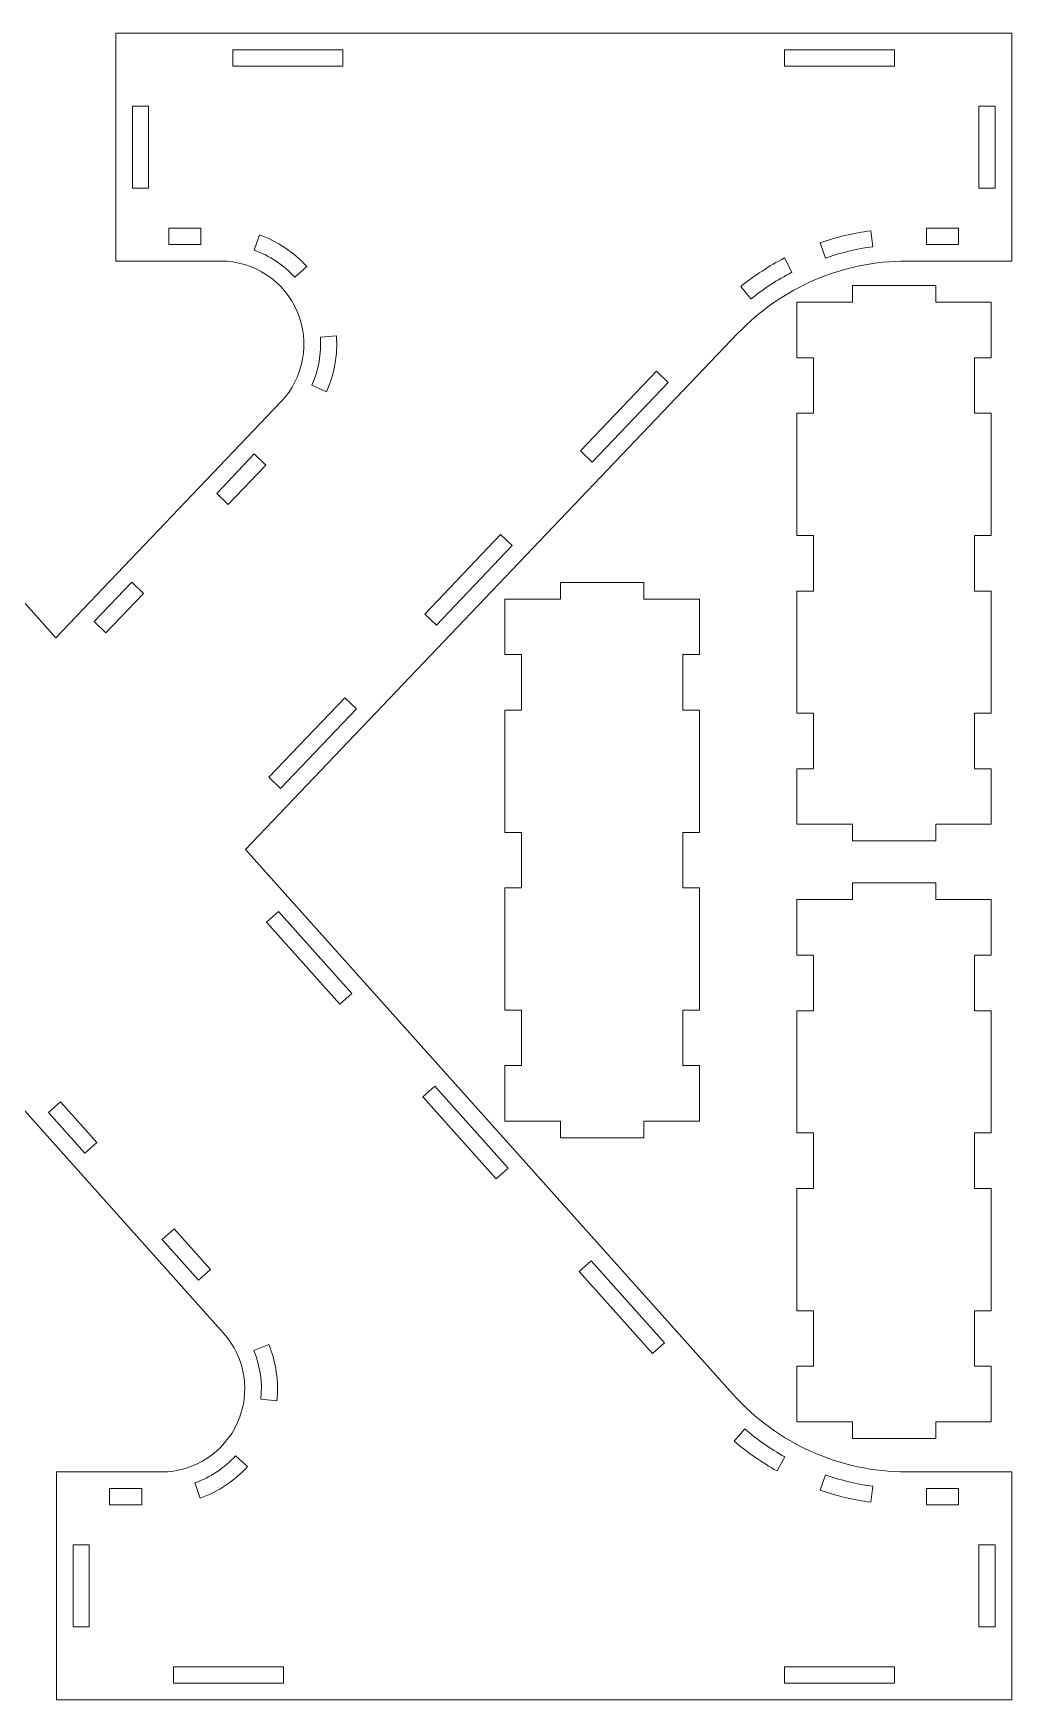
# Model space of a CAD drawing. Header units: millimetres. Extents: x -357 to 357, y -682 to 682.
# Drawn here: x 174.3 to 350.4, y -475.9 to -175.9 of the extents above; entities that cross this region are included whole.
import ezdxf

# ---------------------------------------------------------------- set-up
doc = ezdxf.new("R2010")
doc.units = ezdxf.units.MM
doc.header["$MEASUREMENT"] = 0
doc.layers.add('Camada 1', color=7, linetype='Continuous')

msp = doc.modelspace()

# ---------------------------------------------------------------- linework, layer by layer
at = {"layer": 'Camada 1', "color": 250, "lineweight": 20}
for points, knots in [([(170.2093, -367.0483), (170.2093, -367.0483), (129.6944, -409.4988), (129.6944, -409.4988), (129.6944, -409.4988), (125.5678, -413.8225), (124.4037, -420.2617), (126.7553, -425.7566), (126.7553, -425.7566), (129.1172, -431.2759), (134.542, -434.8551), (140.5455, -434.8551), (140.5455, -434.8551), (140.5455, -434.8551), (159.4418, -434.8551), (159.4418, -434.8551), (159.4418, -434.8551), (159.4418, -434.8551), (159.4418, -475.8551), (159.4418, -475.8551), (159.4418, -475.8551), (159.4418, -475.8551), (-1.8755, -475.8551), (-1.8755, -475.8551), (-1.8755, -475.8551), (-1.8755, -475.8551), (-1.8755, -434.8551), (-1.8755, -434.8551), (-1.8755, -434.8551), (-1.8755, -434.8551), (17.0208, -434.8551), (17.0208, -434.8551), (17.0208, -434.8551), (28.4993, -434.8551), (39.4789, -430.1564), (47.4039, -421.8528), (47.4039, -421.8528), (47.4039, -421.8528), (136.0931, -328.9267), (136.0931, -328.9267), (136.0931, -328.9267), (136.0931, -328.9267), (48.3179, -230.8463), (48.3179, -230.8463), (48.3179, -230.8463), (40.3507, -221.9437), (28.9679, -216.8551), (17.0208, -216.8551), (17.0208, -216.8551), (17.0208, -216.8551), (-1.8755, -216.8551), (-1.8755, -216.8551), (-1.8755, -216.8551), (-1.8755, -216.8551), (-1.8755, -175.8551), (-1.8755, -175.8551), (-1.8755, -175.8551), (-1.8755, -175.8551), (170.1072, -175.8551), (170.1072, -175.8551), (170.1072, -175.8551), (170.1072, -175.8551), (170.1072, -216.8551), (170.1072, -216.8551), (170.1072, -216.8551), (170.1072, -216.8551), (151.2109, -216.8551), (151.2109, -216.8551), (151.2109, -216.8551), (145.2948, -216.8551), (139.9315, -220.3322), (137.517, -225.7332), (137.517, -225.7332), (135.1071, -231.124), (136.0956, -237.4581), (140.0334, -241.8583), (140.0334, -241.8583), (140.0334, -241.8583), (178.3397, -284.6619), (178.3397, -284.6619), (178.3397, -284.6619), (178.3397, -284.6619), (218.8546, -242.2114), (218.8546, -242.2114), (218.8546, -242.2114), (222.9812, -237.8877), (224.1452, -231.4486), (221.7937, -225.9537), (221.7937, -225.9537), (219.4318, -220.4344), (214.007, -216.8551), (208.0035, -216.8551), (208.0035, -216.8551), (208.0035, -216.8551), (189.1072, -216.8551), (189.1072, -216.8551), (189.1072, -216.8551), (189.1072, -216.8551), (189.1072, -175.8551), (189.1072, -175.8551), (189.1072, -175.8551), (189.1072, -175.8551), (350.4245, -175.8551), (350.4245, -175.8551), (350.4245, -175.8551), (350.4245, -175.8551), (350.4245, -216.8551), (350.4245, -216.8551), (350.4245, -216.8551), (350.4245, -216.8551), (331.5282, -216.8551), (331.5282, -216.8551), (331.5282, -216.8551), (320.0497, -216.8551), (309.0701, -221.5538), (301.1451, -229.8574), (301.1451, -229.8574), (301.1451, -229.8574), (212.4559, -322.7835), (212.4559, -322.7835), (212.4559, -322.7835), (212.4559, -322.7835), (300.2311, -420.8639), (300.2311, -420.8639), (300.2311, -420.8639), (308.1983, -429.7665), (319.5811, -434.8551), (331.5282, -434.8551), (331.5282, -434.8551), (331.5282, -434.8551), (350.4245, -434.8551), (350.4245, -434.8551), (350.4245, -434.8551), (350.4245, -434.8551), (350.4245, -475.8551), (350.4245, -475.8551), (350.4245, -475.8551), (350.4245, -475.8551), (178.4418, -475.8551), (178.4418, -475.8551), (178.4418, -475.8551), (178.4418, -475.8551), (178.4418, -434.8551), (178.4418, -434.8551), (178.4418, -434.8551), (178.4418, -434.8551), (197.3381, -434.8551), (197.3381, -434.8551), (197.3381, -434.8551), (203.2543, -434.8551), (208.6175, -431.378), (211.032, -425.9769), (211.032, -425.9769), (213.4419, -420.5862), (212.4535, -414.2522), (208.5157, -409.852), (208.5157, -409.852), (208.5157, -409.852), (170.2093, -367.0483), (170.2093, -367.0483)], [0, 0, 0, 0, 0.02439024, 0.02439024, 0.02439024, 0.02439024, 0.04878049, 0.04878049, 0.04878049, 0.04878049, 0.07317073, 0.07317073, 0.07317073, 0.07317073, 0.09756098, 0.09756098, 0.09756098, 0.09756098, 0.12195122, 0.12195122, 0.12195122, 0.12195122, 0.14634146, 0.14634146, 0.14634146, 0.14634146, 0.17073171, 0.17073171, 0.17073171, 0.17073171, 0.19512195, 0.19512195, 0.19512195, 0.19512195, 0.2195122, 0.2195122, 0.2195122, 0.2195122, 0.24390244, 0.24390244, 0.24390244, 0.24390244, 0.26829268, 0.26829268, 0.26829268, 0.26829268, 0.29268293, 0.29268293, 0.29268293, 0.29268293, 0.31707317, 0.31707317, 0.31707317, 0.31707317, 0.34146341, 0.34146341, 0.34146341, 0.34146341, 0.36585366, 0.36585366, 0.36585366, 0.36585366, 0.3902439, 0.3902439, 0.3902439, 0.3902439, 0.41463415, 0.41463415, 0.41463415, 0.41463415, 0.43902439, 0.43902439, 0.43902439, 0.43902439, 0.46341463, 0.46341463, 0.46341463, 0.46341463, 0.48780488, 0.48780488, 0.48780488, 0.48780488, 0.51219512, 0.51219512, 0.51219512, 0.51219512, 0.53658537, 0.53658537, 0.53658537, 0.53658537, 0.56097561, 0.56097561, 0.56097561, 0.56097561, 0.58536585, 0.58536585, 0.58536585, 0.58536585, 0.6097561, 0.6097561, 0.6097561, 0.6097561, 0.63414634, 0.63414634, 0.63414634, 0.63414634, 0.65853659, 0.65853659, 0.65853659, 0.65853659, 0.68292683, 0.68292683, 0.68292683, 0.68292683, 0.70731707, 0.70731707, 0.70731707, 0.70731707, 0.73170732, 0.73170732, 0.73170732, 0.73170732, 0.75609756, 0.75609756, 0.75609756, 0.75609756, 0.7804878, 0.7804878, 0.7804878, 0.7804878, 0.80487805, 0.80487805, 0.80487805, 0.80487805, 0.82926829, 0.82926829, 0.82926829, 0.82926829, 0.85365854, 0.85365854, 0.85365854, 0.85365854, 0.87804878, 0.87804878, 0.87804878, 0.87804878, 0.90243902, 0.90243902, 0.90243902, 0.90243902, 0.92682927, 0.92682927, 0.92682927, 0.92682927, 0.95121951, 0.95121951, 0.95121951, 0.95121951, 1, 1, 1, 1]), ([(210.2072, -178.8551), (210.2072, -178.8551), (210.2072, -181.7551), (210.2072, -181.7551), (210.2072, -181.7551), (210.2072, -181.7551), (230.0072, -181.7551), (230.0072, -181.7551), (230.0072, -181.7551), (230.0072, -181.7551), (230.0072, -178.8551), (230.0072, -178.8551), (230.0072, -178.8551), (230.0072, -178.8551), (210.2072, -178.8551), (210.2072, -178.8551)], [0, 0, 0, 0, 0.2, 0.2, 0.2, 0.2, 0.4, 0.4, 0.4, 0.4, 0.6, 0.6, 0.6, 0.6, 1, 1, 1, 1]), ([(309.5245, -178.8551), (309.5245, -178.8551), (309.5245, -181.7551), (309.5245, -181.7551), (309.5245, -181.7551), (309.5245, -181.7551), (329.3245, -181.7551), (329.3245, -181.7551), (329.3245, -181.7551), (329.3245, -181.7551), (329.3245, -178.8551), (329.3245, -178.8551), (329.3245, -178.8551), (329.3245, -178.8551), (309.5245, -178.8551), (309.5245, -178.8551)], [0, 0, 0, 0, 0.2, 0.2, 0.2, 0.2, 0.4, 0.4, 0.4, 0.4, 0.6, 0.6, 0.6, 0.6, 1, 1, 1, 1]), ([(192.1072, -203.7551), (192.1072, -203.7551), (195.0072, -203.7551), (195.0072, -203.7551), (195.0072, -203.7551), (195.0072, -203.7551), (195.0072, -188.9551), (195.0072, -188.9551), (195.0072, -188.9551), (195.0072, -188.9551), (192.1072, -188.9551), (192.1072, -188.9551), (192.1072, -188.9551), (192.1072, -188.9551), (192.1072, -203.7551), (192.1072, -203.7551)], [0, 0, 0, 0, 0.2, 0.2, 0.2, 0.2, 0.4, 0.4, 0.4, 0.4, 0.6, 0.6, 0.6, 0.6, 1, 1, 1, 1]), ([(347.4245, -188.9551), (347.4245, -188.9551), (344.5245, -188.9551), (344.5245, -188.9551), (344.5245, -188.9551), (344.5245, -188.9551), (344.5245, -203.7551), (344.5245, -203.7551), (344.5245, -203.7551), (344.5245, -203.7551), (347.4245, -203.7551), (347.4245, -203.7551), (347.4245, -203.7551), (347.4245, -203.7551), (347.4245, -188.9551), (347.4245, -188.9551)], [0, 0, 0, 0, 0.2, 0.2, 0.2, 0.2, 0.4, 0.4, 0.4, 0.4, 0.6, 0.6, 0.6, 0.6, 1, 1, 1, 1]), ([(204.4553, -213.8551), (204.4553, -213.8551), (204.4553, -210.9551), (204.4553, -210.9551), (204.4553, -210.9551), (204.4553, -210.9551), (198.6553, -210.9551), (198.6553, -210.9551), (198.6553, -210.9551), (198.6553, -210.9551), (198.6553, -213.8551), (198.6553, -213.8551), (198.6553, -213.8551), (198.6553, -213.8551), (204.4553, -213.8551), (204.4553, -213.8551)], [0, 0, 0, 0, 0.2, 0.2, 0.2, 0.2, 0.4, 0.4, 0.4, 0.4, 0.6, 0.6, 0.6, 0.6, 1, 1, 1, 1]), ([(221.3436, -219.7695), (221.3436, -219.7695), (223.5032, -217.8348), (223.5032, -217.8348), (223.5032, -217.8348), (221.1749, -215.2609), (218.2394, -213.3057), (214.967, -212.1493), (214.967, -212.1493), (214.967, -212.1493), (214.0139, -214.8883), (214.0139, -214.8883), (214.0139, -214.8883), (216.8211, -215.8834), (219.3426, -217.5615), (221.3436, -219.7695)], [0, 0, 0, 0, 0.2, 0.2, 0.2, 0.2, 0.4, 0.4, 0.4, 0.4, 0.6, 0.6, 0.6, 0.6, 1, 1, 1, 1]), ([(325.4426, -214.2691), (325.4426, -214.2691), (325.0567, -211.3943), (325.0567, -211.3943), (325.0567, -211.3943), (321.9524, -211.8176), (318.8928, -212.5456), (315.9305, -213.5658), (315.9305, -213.5658), (315.9305, -213.5658), (316.8807, -216.3063), (316.8807, -216.3063), (316.8807, -216.3063), (319.6501, -215.3529), (322.5171, -214.6684), (325.4426, -214.2691)], [0, 0, 0, 0, 0.2, 0.2, 0.2, 0.2, 0.4, 0.4, 0.4, 0.4, 0.6, 0.6, 0.6, 0.6, 1, 1, 1, 1]), ([(340.8764, -213.8551), (340.8764, -213.8551), (340.8764, -210.9551), (340.8764, -210.9551), (340.8764, -210.9551), (340.8764, -210.9551), (335.0764, -210.9551), (335.0764, -210.9551), (335.0764, -210.9551), (335.0764, -210.9551), (335.0764, -213.8551), (335.0764, -213.8551), (335.0764, -213.8551), (335.0764, -213.8551), (340.8764, -213.8551), (340.8764, -213.8551)], [0, 0, 0, 0, 0.2, 0.2, 0.2, 0.2, 0.4, 0.4, 0.4, 0.4, 0.6, 0.6, 0.6, 0.6, 1, 1, 1, 1]), ([(310.8611, -218.8823), (310.8611, -218.8823), (309.5347, -216.3029), (309.5347, -216.3029), (309.5347, -216.3029), (306.7515, -217.7414), (304.1124, -219.4521), (301.6629, -221.4055), (301.6629, -221.4055), (301.6629, -221.4055), (303.4761, -223.6695), (303.4761, -223.6695), (303.4761, -223.6695), (305.7848, -221.8289), (308.2593, -220.2273), (310.8611, -218.8823)], [0, 0, 0, 0, 0.2, 0.2, 0.2, 0.2, 0.4, 0.4, 0.4, 0.4, 0.6, 0.6, 0.6, 0.6, 1, 1, 1, 1]), ([(346.7533, -224.2616), (346.7533, -224.2616), (336.7533, -224.2616), (336.7533, -224.2616), (336.7533, -224.2616), (336.7533, -224.2616), (336.7533, -221.2616), (336.7533, -221.2616), (336.7533, -221.2616), (336.7533, -221.2616), (321.7533, -221.2616), (321.7533, -221.2616), (321.7533, -221.2616), (321.7533, -221.2616), (321.7533, -224.2616), (321.7533, -224.2616), (321.7533, -224.2616), (321.7533, -224.2616), (311.7533, -224.2616), (311.7533, -224.2616), (311.7533, -224.2616), (311.7533, -224.2616), (311.7533, -234.2616), (311.7533, -234.2616), (311.7533, -234.2616), (311.7533, -234.2616), (314.7533, -234.2616), (314.7533, -234.2616), (314.7533, -234.2616), (314.7533, -234.2616), (314.7533, -244.2616), (314.7533, -244.2616), (314.7533, -244.2616), (314.7533, -244.2616), (311.7533, -244.2616), (311.7533, -244.2616), (311.7533, -244.2616), (311.7533, -244.2616), (311.7533, -266.2616), (311.7533, -266.2616), (311.7533, -266.2616), (311.7533, -266.2616), (314.7533, -266.2616), (314.7533, -266.2616), (314.7533, -266.2616), (314.7533, -266.2616), (314.7533, -276.2616), (314.7533, -276.2616), (314.7533, -276.2616), (314.7533, -276.2616), (311.7533, -276.2616), (311.7533, -276.2616), (311.7533, -276.2616), (311.7533, -276.2616), (311.7533, -298.2616), (311.7533, -298.2616), (311.7533, -298.2616), (311.7533, -298.2616), (314.7533, -298.2616), (314.7533, -298.2616), (314.7533, -298.2616), (314.7533, -298.2616), (314.7533, -308.2616), (314.7533, -308.2616), (314.7533, -308.2616), (314.7533, -308.2616), (311.7533, -308.2616), (311.7533, -308.2616), (311.7533, -308.2616), (311.7533, -308.2616), (311.7533, -318.2616), (311.7533, -318.2616), (311.7533, -318.2616), (311.7533, -318.2616), (321.7533, -318.2616), (321.7533, -318.2616), (321.7533, -318.2616), (321.7533, -318.2616), (321.7533, -321.2616), (321.7533, -321.2616), (321.7533, -321.2616), (321.7533, -321.2616), (336.7533, -321.2616), (336.7533, -321.2616), (336.7533, -321.2616), (336.7533, -321.2616), (336.7533, -318.2616), (336.7533, -318.2616), (336.7533, -318.2616), (336.7533, -318.2616), (346.7533, -318.2616), (346.7533, -318.2616), (346.7533, -318.2616), (346.7533, -318.2616), (346.7533, -308.2616), (346.7533, -308.2616), (346.7533, -308.2616), (346.7533, -308.2616), (343.7533, -308.2616), (343.7533, -308.2616), (343.7533, -308.2616), (343.7533, -308.2616), (343.7533, -298.2616), (343.7533, -298.2616), (343.7533, -298.2616), (343.7533, -298.2616), (346.7533, -298.2616), (346.7533, -298.2616), (346.7533, -298.2616), (346.7533, -298.2616), (346.7533, -276.2616), (346.7533, -276.2616), (346.7533, -276.2616), (346.7533, -276.2616), (343.7533, -276.2616), (343.7533, -276.2616), (343.7533, -276.2616), (343.7533, -276.2616), (343.7533, -266.2616), (343.7533, -266.2616), (343.7533, -266.2616), (343.7533, -266.2616), (346.7533, -266.2616), (346.7533, -266.2616), (346.7533, -266.2616), (346.7533, -266.2616), (346.7533, -244.2616), (346.7533, -244.2616), (346.7533, -244.2616), (346.7533, -244.2616), (343.7533, -244.2616), (343.7533, -244.2616), (343.7533, -244.2616), (343.7533, -244.2616), (343.7533, -234.2616), (343.7533, -234.2616), (343.7533, -234.2616), (343.7533, -234.2616), (346.7533, -234.2616), (346.7533, -234.2616), (346.7533, -234.2616), (346.7533, -234.2616), (346.7533, -224.2616), (346.7533, -224.2616)], [0, 0, 0, 0, 0.02702703, 0.02702703, 0.02702703, 0.02702703, 0.05405405, 0.05405405, 0.05405405, 0.05405405, 0.08108108, 0.08108108, 0.08108108, 0.08108108, 0.10810811, 0.10810811, 0.10810811, 0.10810811, 0.13513514, 0.13513514, 0.13513514, 0.13513514, 0.16216216, 0.16216216, 0.16216216, 0.16216216, 0.18918919, 0.18918919, 0.18918919, 0.18918919, 0.21621622, 0.21621622, 0.21621622, 0.21621622, 0.24324324, 0.24324324, 0.24324324, 0.24324324, 0.27027027, 0.27027027, 0.27027027, 0.27027027, 0.2972973, 0.2972973, 0.2972973, 0.2972973, 0.32432432, 0.32432432, 0.32432432, 0.32432432, 0.35135135, 0.35135135, 0.35135135, 0.35135135, 0.37837838, 0.37837838, 0.37837838, 0.37837838, 0.40540541, 0.40540541, 0.40540541, 0.40540541, 0.43243243, 0.43243243, 0.43243243, 0.43243243, 0.45945946, 0.45945946, 0.45945946, 0.45945946, 0.48648649, 0.48648649, 0.48648649, 0.48648649, 0.51351351, 0.51351351, 0.51351351, 0.51351351, 0.54054054, 0.54054054, 0.54054054, 0.54054054, 0.56756757, 0.56756757, 0.56756757, 0.56756757, 0.59459459, 0.59459459, 0.59459459, 0.59459459, 0.62162162, 0.62162162, 0.62162162, 0.62162162, 0.64864865, 0.64864865, 0.64864865, 0.64864865, 0.67567568, 0.67567568, 0.67567568, 0.67567568, 0.7027027, 0.7027027, 0.7027027, 0.7027027, 0.72972973, 0.72972973, 0.72972973, 0.72972973, 0.75675676, 0.75675676, 0.75675676, 0.75675676, 0.78378378, 0.78378378, 0.78378378, 0.78378378, 0.81081081, 0.81081081, 0.81081081, 0.81081081, 0.83783784, 0.83783784, 0.83783784, 0.83783784, 0.86486486, 0.86486486, 0.86486486, 0.86486486, 0.89189189, 0.89189189, 0.89189189, 0.89189189, 0.91891892, 0.91891892, 0.91891892, 0.91891892, 0.94594595, 0.94594595, 0.94594595, 0.94594595, 1, 1, 1, 1]), ([(224.427, -239.2215), (224.427, -239.2215), (227.0666, -240.423), (227.0666, -240.423), (227.0666, -240.423), (228.4842, -237.2681), (229.1006, -233.7719), (228.8472, -230.3225), (228.8472, -230.3225), (228.8472, -230.3225), (225.9565, -230.5489), (225.9565, -230.5489), (225.9565, -230.5489), (226.1721, -233.5208), (225.6454, -236.5038), (224.427, -239.2215)], [0, 0, 0, 0, 0.2, 0.2, 0.2, 0.2, 0.4, 0.4, 0.4, 0.4, 0.6, 0.6, 0.6, 0.6, 1, 1, 1, 1]), ([(288.5495, -238.7095), (288.5495, -238.7095), (286.4517, -236.7073), (286.4517, -236.7073), (286.4517, -236.7073), (286.4517, -236.7073), (272.7813, -251.0307), (272.7813, -251.0307), (272.7813, -251.0307), (272.7813, -251.0307), (274.8792, -253.0329), (274.8792, -253.0329), (274.8792, -253.0329), (274.8792, -253.0329), (288.5495, -238.7095), (288.5495, -238.7095)], [0, 0, 0, 0, 0.2, 0.2, 0.2, 0.2, 0.4, 0.4, 0.4, 0.4, 0.6, 0.6, 0.6, 0.6, 1, 1, 1, 1]), ([(207.2854, -258.6785), (207.2854, -258.6785), (209.3832, -260.6807), (209.3832, -260.6807), (209.3832, -260.6807), (209.3832, -260.6807), (216.1494, -253.5913), (216.1494, -253.5913), (216.1494, -253.5913), (216.1494, -253.5913), (214.0515, -251.5892), (214.0515, -251.5892), (214.0515, -251.5892), (214.0515, -251.5892), (207.2854, -258.6785), (207.2854, -258.6785)], [0, 0, 0, 0, 0.2, 0.2, 0.2, 0.2, 0.4, 0.4, 0.4, 0.4, 0.6, 0.6, 0.6, 0.6, 1, 1, 1, 1]), ([(260.5083, -268.0903), (260.5083, -268.0903), (258.4105, -266.0881), (258.4105, -266.0881), (258.4105, -266.0881), (258.4105, -266.0881), (244.7401, -280.4115), (244.7401, -280.4115), (244.7401, -280.4115), (244.7401, -280.4115), (246.838, -282.4138), (246.838, -282.4138), (246.838, -282.4138), (246.838, -282.4138), (260.5083, -268.0903), (260.5083, -268.0903)], [0, 0, 0, 0, 0.2, 0.2, 0.2, 0.2, 0.4, 0.4, 0.4, 0.4, 0.6, 0.6, 0.6, 0.6, 1, 1, 1, 1]), ([(185.2421, -281.7749), (185.2421, -281.7749), (187.3399, -283.7771), (187.3399, -283.7771), (187.3399, -283.7771), (187.3399, -283.7771), (194.1061, -276.6877), (194.1061, -276.6877), (194.1061, -276.6877), (194.1061, -276.6877), (192.0083, -274.6855), (192.0083, -274.6855), (192.0083, -274.6855), (192.0083, -274.6855), (185.2421, -281.7749), (185.2421, -281.7749)], [0, 0, 0, 0, 0.2, 0.2, 0.2, 0.2, 0.4, 0.4, 0.4, 0.4, 0.6, 0.6, 0.6, 0.6, 1, 1, 1, 1]), ([(294.1922, -277.706), (294.1922, -277.706), (284.1922, -277.706), (284.1922, -277.706), (284.1922, -277.706), (284.1922, -277.706), (284.1922, -274.706), (284.1922, -274.706), (284.1922, -274.706), (284.1922, -274.706), (269.1922, -274.706), (269.1922, -274.706), (269.1922, -274.706), (269.1922, -274.706), (269.1922, -277.706), (269.1922, -277.706), (269.1922, -277.706), (269.1922, -277.706), (259.1922, -277.706), (259.1922, -277.706), (259.1922, -277.706), (259.1922, -277.706), (259.1922, -287.706), (259.1922, -287.706), (259.1922, -287.706), (259.1922, -287.706), (262.1922, -287.706), (262.1922, -287.706), (262.1922, -287.706), (262.1922, -287.706), (262.1922, -297.706), (262.1922, -297.706), (262.1922, -297.706), (262.1922, -297.706), (259.1922, -297.706), (259.1922, -297.706), (259.1922, -297.706), (259.1922, -297.706), (259.1922, -319.706), (259.1922, -319.706), (259.1922, -319.706), (259.1922, -319.706), (262.1922, -319.706), (262.1922, -319.706), (262.1922, -319.706), (262.1922, -319.706), (262.1922, -329.706), (262.1922, -329.706), (262.1922, -329.706), (262.1922, -329.706), (259.1922, -329.706), (259.1922, -329.706), (259.1922, -329.706), (259.1922, -329.706), (259.1922, -351.706), (259.1922, -351.706), (259.1922, -351.706), (259.1922, -351.706), (262.1922, -351.706), (262.1922, -351.706), (262.1922, -351.706), (262.1922, -351.706), (262.1922, -361.706), (262.1922, -361.706), (262.1922, -361.706), (262.1922, -361.706), (259.1922, -361.706), (259.1922, -361.706), (259.1922, -361.706), (259.1922, -361.706), (259.1922, -371.706), (259.1922, -371.706), (259.1922, -371.706), (259.1922, -371.706), (269.1922, -371.706), (269.1922, -371.706), (269.1922, -371.706), (269.1922, -371.706), (269.1922, -374.706), (269.1922, -374.706), (269.1922, -374.706), (269.1922, -374.706), (284.1922, -374.706), (284.1922, -374.706), (284.1922, -374.706), (284.1922, -374.706), (284.1922, -371.706), (284.1922, -371.706), (284.1922, -371.706), (284.1922, -371.706), (294.1922, -371.706), (294.1922, -371.706), (294.1922, -371.706), (294.1922, -371.706), (294.1922, -361.706), (294.1922, -361.706), (294.1922, -361.706), (294.1922, -361.706), (291.1922, -361.706), (291.1922, -361.706), (291.1922, -361.706), (291.1922, -361.706), (291.1922, -351.706), (291.1922, -351.706), (291.1922, -351.706), (291.1922, -351.706), (294.1922, -351.706), (294.1922, -351.706), (294.1922, -351.706), (294.1922, -351.706), (294.1922, -329.706), (294.1922, -329.706), (294.1922, -329.706), (294.1922, -329.706), (291.1922, -329.706), (291.1922, -329.706), (291.1922, -329.706), (291.1922, -329.706), (291.1922, -319.706), (291.1922, -319.706), (291.1922, -319.706), (291.1922, -319.706), (294.1922, -319.706), (294.1922, -319.706), (294.1922, -319.706), (294.1922, -319.706), (294.1922, -297.706), (294.1922, -297.706), (294.1922, -297.706), (294.1922, -297.706), (291.1922, -297.706), (291.1922, -297.706), (291.1922, -297.706), (291.1922, -297.706), (291.1922, -287.706), (291.1922, -287.706), (291.1922, -287.706), (291.1922, -287.706), (294.1922, -287.706), (294.1922, -287.706), (294.1922, -287.706), (294.1922, -287.706), (294.1922, -277.706), (294.1922, -277.706)], [0, 0, 0, 0, 0.02702703, 0.02702703, 0.02702703, 0.02702703, 0.05405405, 0.05405405, 0.05405405, 0.05405405, 0.08108108, 0.08108108, 0.08108108, 0.08108108, 0.10810811, 0.10810811, 0.10810811, 0.10810811, 0.13513514, 0.13513514, 0.13513514, 0.13513514, 0.16216216, 0.16216216, 0.16216216, 0.16216216, 0.18918919, 0.18918919, 0.18918919, 0.18918919, 0.21621622, 0.21621622, 0.21621622, 0.21621622, 0.24324324, 0.24324324, 0.24324324, 0.24324324, 0.27027027, 0.27027027, 0.27027027, 0.27027027, 0.2972973, 0.2972973, 0.2972973, 0.2972973, 0.32432432, 0.32432432, 0.32432432, 0.32432432, 0.35135135, 0.35135135, 0.35135135, 0.35135135, 0.37837838, 0.37837838, 0.37837838, 0.37837838, 0.40540541, 0.40540541, 0.40540541, 0.40540541, 0.43243243, 0.43243243, 0.43243243, 0.43243243, 0.45945946, 0.45945946, 0.45945946, 0.45945946, 0.48648649, 0.48648649, 0.48648649, 0.48648649, 0.51351351, 0.51351351, 0.51351351, 0.51351351, 0.54054054, 0.54054054, 0.54054054, 0.54054054, 0.56756757, 0.56756757, 0.56756757, 0.56756757, 0.59459459, 0.59459459, 0.59459459, 0.59459459, 0.62162162, 0.62162162, 0.62162162, 0.62162162, 0.64864865, 0.64864865, 0.64864865, 0.64864865, 0.67567568, 0.67567568, 0.67567568, 0.67567568, 0.7027027, 0.7027027, 0.7027027, 0.7027027, 0.72972973, 0.72972973, 0.72972973, 0.72972973, 0.75675676, 0.75675676, 0.75675676, 0.75675676, 0.78378378, 0.78378378, 0.78378378, 0.78378378, 0.81081081, 0.81081081, 0.81081081, 0.81081081, 0.83783784, 0.83783784, 0.83783784, 0.83783784, 0.86486486, 0.86486486, 0.86486486, 0.86486486, 0.89189189, 0.89189189, 0.89189189, 0.89189189, 0.91891892, 0.91891892, 0.91891892, 0.91891892, 0.94594595, 0.94594595, 0.94594595, 0.94594595, 1, 1, 1, 1]), ([(232.4671, -297.4711), (232.4671, -297.4711), (230.3693, -295.4689), (230.3693, -295.4689), (230.3693, -295.4689), (230.3693, -295.4689), (216.6989, -309.7924), (216.6989, -309.7924), (216.6989, -309.7924), (216.6989, -309.7924), (218.7968, -311.7946), (218.7968, -311.7946), (218.7968, -311.7946), (218.7968, -311.7946), (232.4671, -297.4711), (232.4671, -297.4711)], [0, 0, 0, 0, 0.2, 0.2, 0.2, 0.2, 0.4, 0.4, 0.4, 0.4, 0.6, 0.6, 0.6, 0.6, 1, 1, 1, 1]), ([(346.7533, -331.8232), (346.7533, -331.8232), (336.7533, -331.8232), (336.7533, -331.8232), (336.7533, -331.8232), (336.7533, -331.8232), (336.7533, -328.8232), (336.7533, -328.8232), (336.7533, -328.8232), (336.7533, -328.8232), (321.7533, -328.8232), (321.7533, -328.8232), (321.7533, -328.8232), (321.7533, -328.8232), (321.7533, -331.8232), (321.7533, -331.8232), (321.7533, -331.8232), (321.7533, -331.8232), (311.7533, -331.8232), (311.7533, -331.8232), (311.7533, -331.8232), (311.7533, -331.8232), (311.7533, -341.8232), (311.7533, -341.8232), (311.7533, -341.8232), (311.7533, -341.8232), (314.7533, -341.8232), (314.7533, -341.8232), (314.7533, -341.8232), (314.7533, -341.8232), (314.7533, -351.8232), (314.7533, -351.8232), (314.7533, -351.8232), (314.7533, -351.8232), (311.7533, -351.8232), (311.7533, -351.8232), (311.7533, -351.8232), (311.7533, -351.8232), (311.7533, -373.8232), (311.7533, -373.8232), (311.7533, -373.8232), (311.7533, -373.8232), (314.7533, -373.8232), (314.7533, -373.8232), (314.7533, -373.8232), (314.7533, -373.8232), (314.7533, -383.8232), (314.7533, -383.8232), (314.7533, -383.8232), (314.7533, -383.8232), (311.7533, -383.8232), (311.7533, -383.8232), (311.7533, -383.8232), (311.7533, -383.8232), (311.7533, -405.8232), (311.7533, -405.8232), (311.7533, -405.8232), (311.7533, -405.8232), (314.7533, -405.8232), (314.7533, -405.8232), (314.7533, -405.8232), (314.7533, -405.8232), (314.7533, -415.8232), (314.7533, -415.8232), (314.7533, -415.8232), (314.7533, -415.8232), (311.7533, -415.8232), (311.7533, -415.8232), (311.7533, -415.8232), (311.7533, -415.8232), (311.7533, -425.8232), (311.7533, -425.8232), (311.7533, -425.8232), (311.7533, -425.8232), (321.7533, -425.8232), (321.7533, -425.8232), (321.7533, -425.8232), (321.7533, -425.8232), (321.7533, -428.8232), (321.7533, -428.8232), (321.7533, -428.8232), (321.7533, -428.8232), (336.7533, -428.8232), (336.7533, -428.8232), (336.7533, -428.8232), (336.7533, -428.8232), (336.7533, -425.8232), (336.7533, -425.8232), (336.7533, -425.8232), (336.7533, -425.8232), (346.7533, -425.8232), (346.7533, -425.8232), (346.7533, -425.8232), (346.7533, -425.8232), (346.7533, -415.8232), (346.7533, -415.8232), (346.7533, -415.8232), (346.7533, -415.8232), (343.7533, -415.8232), (343.7533, -415.8232), (343.7533, -415.8232), (343.7533, -415.8232), (343.7533, -405.8232), (343.7533, -405.8232), (343.7533, -405.8232), (343.7533, -405.8232), (346.7533, -405.8232), (346.7533, -405.8232), (346.7533, -405.8232), (346.7533, -405.8232), (346.7533, -383.8232), (346.7533, -383.8232), (346.7533, -383.8232), (346.7533, -383.8232), (343.7533, -383.8232), (343.7533, -383.8232), (343.7533, -383.8232), (343.7533, -383.8232), (343.7533, -373.8232), (343.7533, -373.8232), (343.7533, -373.8232), (343.7533, -373.8232), (346.7533, -373.8232), (346.7533, -373.8232), (346.7533, -373.8232), (346.7533, -373.8232), (346.7533, -351.8232), (346.7533, -351.8232), (346.7533, -351.8232), (346.7533, -351.8232), (343.7533, -351.8232), (343.7533, -351.8232), (343.7533, -351.8232), (343.7533, -351.8232), (343.7533, -341.8232), (343.7533, -341.8232), (343.7533, -341.8232), (343.7533, -341.8232), (346.7533, -341.8232), (346.7533, -341.8232), (346.7533, -341.8232), (346.7533, -341.8232), (346.7533, -331.8232), (346.7533, -331.8232)], [0, 0, 0, 0, 0.02702703, 0.02702703, 0.02702703, 0.02702703, 0.05405405, 0.05405405, 0.05405405, 0.05405405, 0.08108108, 0.08108108, 0.08108108, 0.08108108, 0.10810811, 0.10810811, 0.10810811, 0.10810811, 0.13513514, 0.13513514, 0.13513514, 0.13513514, 0.16216216, 0.16216216, 0.16216216, 0.16216216, 0.18918919, 0.18918919, 0.18918919, 0.18918919, 0.21621622, 0.21621622, 0.21621622, 0.21621622, 0.24324324, 0.24324324, 0.24324324, 0.24324324, 0.27027027, 0.27027027, 0.27027027, 0.27027027, 0.2972973, 0.2972973, 0.2972973, 0.2972973, 0.32432432, 0.32432432, 0.32432432, 0.32432432, 0.35135135, 0.35135135, 0.35135135, 0.35135135, 0.37837838, 0.37837838, 0.37837838, 0.37837838, 0.40540541, 0.40540541, 0.40540541, 0.40540541, 0.43243243, 0.43243243, 0.43243243, 0.43243243, 0.45945946, 0.45945946, 0.45945946, 0.45945946, 0.48648649, 0.48648649, 0.48648649, 0.48648649, 0.51351351, 0.51351351, 0.51351351, 0.51351351, 0.54054054, 0.54054054, 0.54054054, 0.54054054, 0.56756757, 0.56756757, 0.56756757, 0.56756757, 0.59459459, 0.59459459, 0.59459459, 0.59459459, 0.62162162, 0.62162162, 0.62162162, 0.62162162, 0.64864865, 0.64864865, 0.64864865, 0.64864865, 0.67567568, 0.67567568, 0.67567568, 0.67567568, 0.7027027, 0.7027027, 0.7027027, 0.7027027, 0.72972973, 0.72972973, 0.72972973, 0.72972973, 0.75675676, 0.75675676, 0.75675676, 0.75675676, 0.78378378, 0.78378378, 0.78378378, 0.78378378, 0.81081081, 0.81081081, 0.81081081, 0.81081081, 0.83783784, 0.83783784, 0.83783784, 0.83783784, 0.86486486, 0.86486486, 0.86486486, 0.86486486, 0.89189189, 0.89189189, 0.89189189, 0.89189189, 0.91891892, 0.91891892, 0.91891892, 0.91891892, 0.94594595, 0.94594595, 0.94594595, 0.94594595, 1, 1, 1, 1]), ([(218.4412, -333.9701), (218.4412, -333.9701), (216.2802, -335.904), (216.2802, -335.904), (216.2802, -335.904), (216.2802, -335.904), (229.4843, -350.6584), (229.4843, -350.6584), (229.4843, -350.6584), (229.4843, -350.6584), (231.6454, -348.7244), (231.6454, -348.7244), (231.6454, -348.7244), (231.6454, -348.7244), (218.4412, -333.9701), (218.4412, -333.9701)], [0, 0, 0, 0, 0.2, 0.2, 0.2, 0.2, 0.4, 0.4, 0.4, 0.4, 0.6, 0.6, 0.6, 0.6, 1, 1, 1, 1]), ([(246.5815, -365.4141), (246.5815, -365.4141), (244.4204, -367.348), (244.4204, -367.348), (244.4204, -367.348), (244.4204, -367.348), (257.6245, -382.1024), (257.6245, -382.1024), (257.6245, -382.1024), (257.6245, -382.1024), (259.7856, -380.1685), (259.7856, -380.1685), (259.7856, -380.1685), (259.7856, -380.1685), (246.5815, -365.4141), (246.5815, -365.4141)], [0, 0, 0, 0, 0.2, 0.2, 0.2, 0.2, 0.4, 0.4, 0.4, 0.4, 0.6, 0.6, 0.6, 0.6, 1, 1, 1, 1]), ([(183.551, -377.4578), (183.551, -377.4578), (185.712, -375.5239), (185.712, -375.5239), (185.712, -375.5239), (185.712, -375.5239), (179.1767, -368.2212), (179.1767, -368.2212), (179.1767, -368.2212), (179.1767, -368.2212), (177.0157, -370.1552), (177.0157, -370.1552), (177.0157, -370.1552), (177.0157, -370.1552), (183.551, -377.4578), (183.551, -377.4578)], [0, 0, 0, 0, 0.2, 0.2, 0.2, 0.2, 0.4, 0.4, 0.4, 0.4, 0.6, 0.6, 0.6, 0.6, 1, 1, 1, 1]), ([(204.0158, -400.3252), (204.0158, -400.3252), (206.1767, -398.3912), (206.1767, -398.3912), (206.1767, -398.3912), (206.1767, -398.3912), (199.6413, -391.0885), (199.6413, -391.0885), (199.6413, -391.0885), (199.6413, -391.0885), (197.4803, -393.0225), (197.4803, -393.0225), (197.4803, -393.0225), (197.4803, -393.0225), (204.0158, -400.3252), (204.0158, -400.3252)], [0, 0, 0, 0, 0.2, 0.2, 0.2, 0.2, 0.4, 0.4, 0.4, 0.4, 0.6, 0.6, 0.6, 0.6, 1, 1, 1, 1]), ([(274.7217, -396.8581), (274.7217, -396.8581), (272.5607, -398.792), (272.5607, -398.792), (272.5607, -398.792), (272.5607, -398.792), (285.7648, -413.5464), (285.7648, -413.5464), (285.7648, -413.5464), (285.7648, -413.5464), (287.9258, -411.6125), (287.9258, -411.6125), (287.9258, -411.6125), (287.9258, -411.6125), (274.7217, -396.8581), (274.7217, -396.8581)], [0, 0, 0, 0, 0.2, 0.2, 0.2, 0.2, 0.4, 0.4, 0.4, 0.4, 0.6, 0.6, 0.6, 0.6, 1, 1, 1, 1]), ([(215.2395, -421.7362), (215.2395, -421.7362), (218.122, -422.0552), (218.122, -422.0552), (218.122, -422.0552), (218.4871, -418.6052), (217.9862, -415.1113), (216.6662, -411.903), (216.6662, -411.903), (216.6662, -411.903), (213.9896, -413.0191), (213.9896, -413.0191), (213.9896, -413.0191), (215.1196, -415.7733), (215.5507, -418.7713), (215.2395, -421.7362)], [0, 0, 0, 0, 0.2, 0.2, 0.2, 0.2, 0.4, 0.4, 0.4, 0.4, 0.6, 0.6, 0.6, 0.6, 1, 1, 1, 1]), ([(302.3624, -427.1234), (302.3624, -427.1234), (300.4776, -429.328), (300.4776, -429.328), (300.4776, -429.328), (302.8632, -431.3589), (305.4461, -433.1533), (308.1818, -434.6803), (308.1818, -434.6803), (308.1818, -434.6803), (309.5902, -432.1448), (309.5902, -432.1448), (309.5902, -432.1448), (307.0339, -430.7175), (304.6117, -429.0379), (302.3624, -427.1234)], [0, 0, 0, 0, 0.2, 0.2, 0.2, 0.2, 0.4, 0.4, 0.4, 0.4, 0.6, 0.6, 0.6, 0.6, 1, 1, 1, 1]), ([(203.3486, -436.8221), (203.3486, -436.8221), (204.3017, -439.5609), (204.3017, -439.5609), (204.3017, -439.5609), (207.5741, -438.4045), (210.5096, -436.4493), (212.8378, -433.8754), (212.8378, -433.8754), (212.8378, -433.8754), (210.6778, -431.9403), (210.6778, -431.9403), (210.6778, -431.9403), (208.6759, -434.1493), (206.1545, -435.8276), (203.3486, -436.8221)], [0, 0, 0, 0, 0.2, 0.2, 0.2, 0.2, 0.4, 0.4, 0.4, 0.4, 0.6, 0.6, 0.6, 0.6, 1, 1, 1, 1]), ([(187.99, -437.8551), (187.99, -437.8551), (187.99, -440.7551), (187.99, -440.7551), (187.99, -440.7551), (187.99, -440.7551), (193.79, -440.7551), (193.79, -440.7551), (193.79, -440.7551), (193.79, -440.7551), (193.79, -437.8551), (193.79, -437.8551), (193.79, -437.8551), (193.79, -437.8551), (187.99, -437.8551), (187.99, -437.8551)], [0, 0, 0, 0, 0.2, 0.2, 0.2, 0.2, 0.4, 0.4, 0.4, 0.4, 0.6, 0.6, 0.6, 0.6, 1, 1, 1, 1]), ([(316.8807, -435.4039), (316.8807, -435.4039), (315.9305, -438.1444), (315.9305, -438.1444), (315.9305, -438.1444), (318.8928, -439.1646), (321.9524, -439.8926), (325.0567, -440.3159), (325.0567, -440.3159), (325.0567, -440.3159), (325.4426, -437.4412), (325.4426, -437.4412), (325.4426, -437.4412), (322.516, -437.0417), (319.649, -436.3571), (316.8807, -435.4039)], [0, 0, 0, 0, 0.2, 0.2, 0.2, 0.2, 0.4, 0.4, 0.4, 0.4, 0.6, 0.6, 0.6, 0.6, 1, 1, 1, 1]), ([(335.0764, -437.8551), (335.0764, -437.8551), (335.0764, -440.7551), (335.0764, -440.7551), (335.0764, -440.7551), (335.0764, -440.7551), (340.8764, -440.7551), (340.8764, -440.7551), (340.8764, -440.7551), (340.8764, -440.7551), (340.8764, -437.8551), (340.8764, -437.8551), (340.8764, -437.8551), (340.8764, -437.8551), (335.0764, -437.8551), (335.0764, -437.8551)], [0, 0, 0, 0, 0.2, 0.2, 0.2, 0.2, 0.4, 0.4, 0.4, 0.4, 0.6, 0.6, 0.6, 0.6, 1, 1, 1, 1]), ([(181.4418, -462.7551), (181.4418, -462.7551), (184.3418, -462.7551), (184.3418, -462.7551), (184.3418, -462.7551), (184.3418, -462.7551), (184.3418, -447.9551), (184.3418, -447.9551), (184.3418, -447.9551), (184.3418, -447.9551), (181.4418, -447.9551), (181.4418, -447.9551), (181.4418, -447.9551), (181.4418, -447.9551), (181.4418, -462.7551), (181.4418, -462.7551)], [0, 0, 0, 0, 0.2, 0.2, 0.2, 0.2, 0.4, 0.4, 0.4, 0.4, 0.6, 0.6, 0.6, 0.6, 1, 1, 1, 1]), ([(347.4245, -447.9551), (347.4245, -447.9551), (344.5245, -447.9551), (344.5245, -447.9551), (344.5245, -447.9551), (344.5245, -447.9551), (344.5245, -462.7551), (344.5245, -462.7551), (344.5245, -462.7551), (344.5245, -462.7551), (347.4245, -462.7551), (347.4245, -462.7551), (347.4245, -462.7551), (347.4245, -462.7551), (347.4245, -447.9551), (347.4245, -447.9551)], [0, 0, 0, 0, 0.2, 0.2, 0.2, 0.2, 0.4, 0.4, 0.4, 0.4, 0.6, 0.6, 0.6, 0.6, 1, 1, 1, 1]), ([(219.3418, -472.8551), (219.3418, -472.8551), (219.3418, -469.9551), (219.3418, -469.9551), (219.3418, -469.9551), (219.3418, -469.9551), (199.5418, -469.9551), (199.5418, -469.9551), (199.5418, -469.9551), (199.5418, -469.9551), (199.5418, -472.8551), (199.5418, -472.8551), (199.5418, -472.8551), (199.5418, -472.8551), (219.3418, -472.8551), (219.3418, -472.8551)], [0, 0, 0, 0, 0.2, 0.2, 0.2, 0.2, 0.4, 0.4, 0.4, 0.4, 0.6, 0.6, 0.6, 0.6, 1, 1, 1, 1]), ([(329.3245, -472.8551), (329.3245, -472.8551), (329.3245, -469.9551), (329.3245, -469.9551), (329.3245, -469.9551), (329.3245, -469.9551), (309.5245, -469.9551), (309.5245, -469.9551), (309.5245, -469.9551), (309.5245, -469.9551), (309.5245, -472.8551), (309.5245, -472.8551), (309.5245, -472.8551), (309.5245, -472.8551), (329.3245, -472.8551), (329.3245, -472.8551)], [0, 0, 0, 0, 0.2, 0.2, 0.2, 0.2, 0.4, 0.4, 0.4, 0.4, 0.6, 0.6, 0.6, 0.6, 1, 1, 1, 1])]:
    msp.add_open_spline(points, degree=3, knots=knots, dxfattribs=at)

doc.saveas('drawing.dxf')
